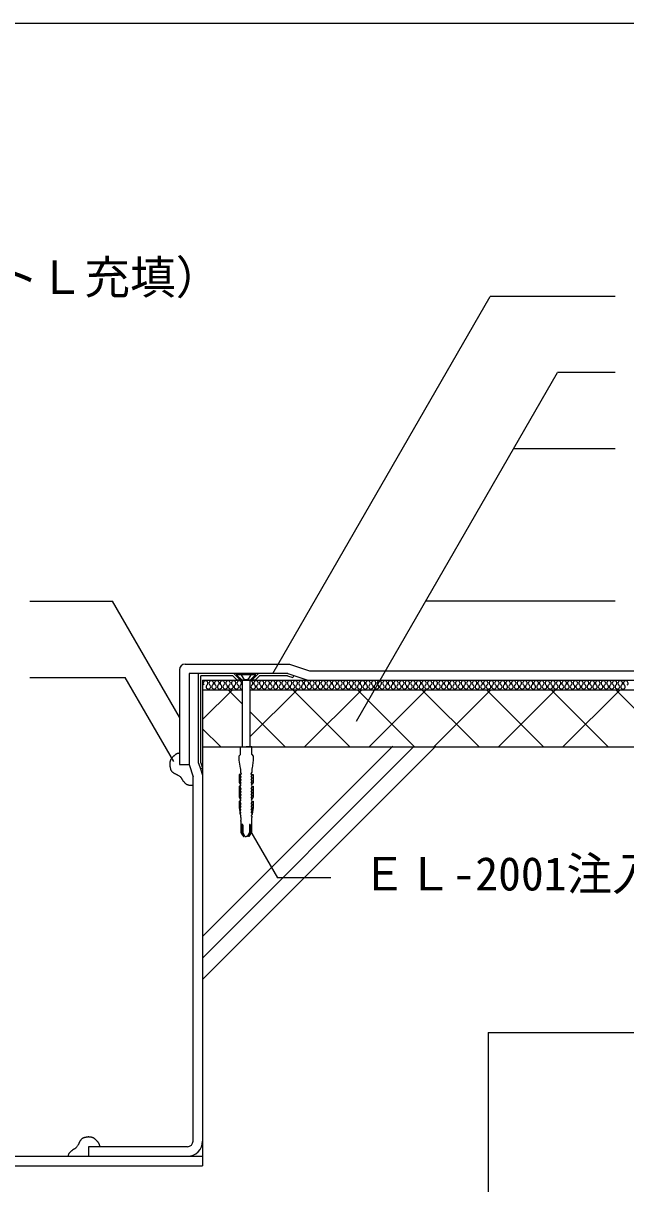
# Model space of a CAD drawing. Units: millimetres, scale not verified. Extents: x -663 to 617, y -965 to 1003.
# Drawn here: x -107 to 210, y 393 to 1003 of the extents above; entities that cross this region are included whole.
import ezdxf
from ezdxf.enums import TextEntityAlignment as Align

# ---------------------------------------------------------------- set-up
doc = ezdxf.new("R2010")
doc.units = ezdxf.units.MM
doc.header["$LTSCALE"] = 8
doc.linetypes.add('DASHED3', pattern=[4, 3, -1])
for name, color, linetype in [('4-2', 7, 'Continuous'), ('4-3', 3, 'Continuous'), ('4-4', 2, 'Continuous'), ('4-6', 2, 'Continuous'), ('4-7', 7, 'Continuous'), ('4-A', 7, 'Continuous'), ('4-D', 4, 'Continuous'), ('4-E', 4, 'Continuous'), ('F-7', 1, 'Continuous')]:
    doc.layers.add(name, color=color, linetype=linetype)
doc.styles.add('ＭＳ ゴシック', font='')
doc.styles.get('ＭＳ ゴシック').set_extended_font_data('MS Gothic')

msp = doc.modelspace()

# ---------------------------------------------------------------- linework, layer by layer
at = {"layer": '4-2'}
for p, q in [((-12.883, 657.568), (-12.883, 402.568)), ((-12.883, 657.568), (497.117, 657.568)), ((-12.883, 652.568), (7.979, 652.568)), ((11.979, 652.568), (497.117, 652.568)), ((-12.883, 622.568), (497.117, 622.568)), ((-14.021, 611.068), (-12.883, 607.653)), ((-20.021, 602.509), (-17.883, 602.509)), ((-442.883, 402.568), (-12.883, 402.568)), ((-72.883, 407.568), (-12.883, 407.568))]:
    msp.add_line(p, q, dxfattribs=at)
for points in [[(-15.021, 661.068), (-20.021, 661.068), (-20.021, 613.257)], [(-25.021, 619.254), (-25.152, 619.236), (-25.377, 619.203), (-25.6, 619.165), (-25.821, 619.12), (-26.037, 619.064), (-26.249, 618.995), (-26.369, 618.948), (-26.461, 618.907), (-26.617, 618.829), (-26.769, 618.742), (-26.917, 618.647), (-27.063, 618.547), (-27.205, 618.442), (-27.286, 618.38), (-27.381, 618.306), (-27.542, 618.176), (-27.7, 618.043), (-27.855, 617.908), (-28.009, 617.77), (-28.16, 617.631), (-28.248, 617.55), (-28.339, 617.464), (-28.494, 617.315), (-28.648, 617.163), (-28.798, 617.008), (-28.944, 616.85), (-29.086, 616.686), (-29.165, 616.589), (-29.234, 616.501), (-29.348, 616.347), (-29.456, 616.188), (-29.557, 616.024), (-29.65, 615.857), (-29.733, 615.685), (-29.777, 615.584), (-29.821, 615.47), (-29.889, 615.27), (-29.945, 615.066), (-29.993, 614.86)], [(-29.993, 614.86), (-30.032, 614.65), (-30.066, 614.44), (-30.083, 614.317), (-30.101, 614.168), (-30.128, 613.912), (-30.147, 613.656), (-30.157, 613.4), (-30.155, 613.144), (-30.141, 612.89), (-30.126, 612.744), (-30.113, 612.637), (-30.084, 612.452), (-30.049, 612.268), (-30.011, 612.084), (-29.971, 611.9), (-29.931, 611.715), (-29.908, 611.608), (-29.883, 611.486), (-29.839, 611.275), (-29.793, 611.065), (-29.741, 610.858), (-29.678, 610.656), (-29.602, 610.459), (-29.551, 610.349), (-29.498, 610.249), (-29.394, 610.084), (-29.278, 609.926), (-29.15, 609.775), (-29.013, 609.632), (-28.868, 609.496), (-28.781, 609.421), (-28.678, 609.336), (-28.497, 609.198), (-28.311, 609.068), (-28.12, 608.945), (-27.927, 608.827), (-27.73, 608.714), (-27.616, 608.65), (-27.493, 608.583)], [(-27.493, 608.583), (-27.279, 608.469), (-27.065, 608.357), (-26.85, 608.246), (-26.634, 608.135), (-26.418, 608.024), (-26.293, 607.959), (-26.124, 607.871), (-25.834, 607.714), (-25.55, 607.55), (-25.273, 607.375), (-25.006, 607.187), (-24.753, 606.981), (-24.614, 606.853), (-24.567, 606.807), (-24.488, 606.726), (-24.411, 606.641), (-24.337, 606.555), (-24.266, 606.466), (-24.198, 606.374), (-24.16, 606.32), (-24.101, 606.231), (-24.004, 606.072), (-23.913, 605.911), (-23.824, 605.748), (-23.735, 605.585), (-23.643, 605.425), (-23.587, 605.333), (-23.528, 605.241), (-23.42, 605.085), (-23.307, 604.932), (-23.19, 604.783), (-23.07, 604.635), (-22.948, 604.489), (-22.876, 604.405), (-22.787, 604.299), (-22.632, 604.117), (-22.474, 603.938), (-22.313, 603.763), (-22.147, 603.593)], [(-22.147, 603.593), (-21.973, 603.43), (-21.869, 603.338), (-21.807, 603.287), (-21.698, 603.2), (-21.585, 603.118), (-21.47, 603.04), (-21.351, 602.968), (-21.23, 602.901), (-21.158, 602.865), (-21.057, 602.818), (-20.878, 602.746), (-20.695, 602.684), (-20.509, 602.63), (-20.321, 602.581), (-20.131, 602.535), (-20.021, 602.509)], [(-77.556, 415.04), (-77.67, 414.827), (-77.782, 414.612), (-77.893, 414.397), (-78.004, 414.181), (-78.115, 413.965), (-78.18, 413.84), (-78.269, 413.671), (-78.425, 413.382), (-78.589, 413.097), (-78.764, 412.82), (-78.953, 412.553), (-79.158, 412.301), (-79.286, 412.161), (-79.332, 412.114), (-79.414, 412.035), (-79.498, 411.958), (-79.585, 411.884), (-79.674, 411.813), (-79.765, 411.745), (-79.819, 411.707), (-79.909, 411.648), (-80.067, 411.552), (-80.228, 411.46), (-80.391, 411.371), (-80.554, 411.282), (-80.715, 411.19), (-80.807, 411.135), (-80.899, 411.075), (-81.055, 410.968), (-81.207, 410.855), (-81.357, 410.737), (-81.504, 410.617), (-81.65, 410.495), (-81.735, 410.424), (-81.841, 410.334), (-82.022, 410.179), (-82.201, 410.022), (-82.377, 409.861), (-82.547, 409.694)], [(-71.28, 417.54), (-71.489, 417.58), (-71.7, 417.613), (-71.823, 417.63), (-71.971, 417.649), (-72.227, 417.676), (-72.484, 417.695), (-72.74, 417.704), (-72.995, 417.702), (-73.249, 417.688), (-73.396, 417.674), (-73.503, 417.66), (-73.687, 417.631), (-73.871, 417.597), (-74.055, 417.559), (-74.239, 417.519), (-74.424, 417.478), (-74.532, 417.455), (-74.654, 417.43), (-74.865, 417.387), (-75.074, 417.341), (-75.281, 417.288), (-75.484, 417.226), (-75.68, 417.15), (-75.791, 417.098), (-75.89, 417.045), (-76.056, 416.942), (-76.214, 416.825), (-76.364, 416.697), (-76.508, 416.56), (-76.643, 416.415), (-76.719, 416.328), (-76.803, 416.225), (-76.941, 416.044), (-77.071, 415.858), (-77.195, 415.668), (-77.312, 415.474), (-77.425, 415.278), (-77.489, 415.163), (-77.556, 415.04)], [(-66.885, 412.568), (-66.904, 412.699), (-66.937, 412.924), (-66.974, 413.148), (-67.02, 413.368), (-67.075, 413.585), (-67.144, 413.796), (-67.191, 413.916), (-67.232, 414.008), (-67.311, 414.164), (-67.398, 414.316), (-67.492, 414.465), (-67.592, 414.61), (-67.697, 414.752), (-67.759, 414.834), (-67.833, 414.928), (-67.964, 415.089), (-68.097, 415.247), (-68.232, 415.402), (-68.369, 415.556), (-68.508, 415.708), (-68.589, 415.795), (-68.675, 415.886), (-68.824, 416.042), (-68.976, 416.195), (-69.131, 416.345), (-69.29, 416.492), (-69.453, 416.633), (-69.551, 416.713), (-69.638, 416.781), (-69.793, 416.896), (-69.952, 417.003), (-70.115, 417.104), (-70.283, 417.197), (-70.454, 417.28), (-70.556, 417.324), (-70.67, 417.369), (-70.869, 417.436), (-71.073, 417.493), (-71.28, 417.54)], [(-82.547, 409.694), (-82.71, 409.521), (-82.801, 409.417), (-82.853, 409.354), (-82.939, 409.245), (-83.021, 409.132), (-83.099, 409.017), (-83.172, 408.899), (-83.239, 408.777), (-83.275, 408.706), (-83.322, 408.604), (-83.393, 408.425), (-83.455, 408.243), (-83.51, 408.057), (-83.559, 407.868), (-83.605, 407.679), (-83.63, 407.568)]]:
    msp.add_lwpolyline(points, dxfattribs=at)
msp.add_arc((-20.883, 415.568), 8, 270, 0, dxfattribs=at)
at = {"layer": '4-3'}
for q in [(497.117, 472.568), (137.117, 202.568)]:
    msp.add_line((137.117, 472.568), q, dxfattribs=at)
at = {"layer": '4-4'}
for p, q in [((-22.021, 666.068), (32.79, 666.068)), ((32.79, 666.068), (43.29, 662.568)), ((-25.021, 663.068), (-25.021, 613.257)), ((34.979, 660.068), (42.479, 657.568)), ((43.29, 662.568), (497.117, 662.568)), ((-25.021, 613.257), (-20.021, 613.257)), ((-20.021, 613.257), (-17.883, 606.842)), ((-17.883, 415.568), (-17.883, 606.842)), ((-20.883, 412.568), (-72.883, 412.568)), ((-72.883, 412.568), (-72.883, 407.568)), ((-382.883, 407.568), (-72.883, 407.568))]:
    msp.add_line(p, q, dxfattribs=at)
for centre, start, end in [((-22.021, 663.068), 90, 180), ((-20.883, 415.568), 270, 0)]:
    msp.add_arc(centre, 3, start, end, dxfattribs=at)
at = {"layer": '4-6'}
for p, q in [((-15.021, 614.068), (-15.021, 661.068)), ((31.979, 661.068), (-15.021, 661.068)), ((2.982, 659.868), (-13.821, 659.868)), ((-13.821, 614.263), (-13.821, 659.868)), ((2.982, 659.868), (5.282, 657.568)), ((3.479, 661.068), (6.979, 657.568)), ((16.479, 661.068), (12.979, 657.568)), ((16.976, 659.868), (14.676, 657.568)), ((31.784, 659.868), (16.976, 659.868)), ((31.784, 659.868), (34.6, 658.93)), ((31.979, 661.068), (34.979, 660.068)), ((34.979, 660.068), (34.6, 658.93)), ((14.676, 657.568), (5.282, 657.568)), ((-15.021, 614.068), (-14.021, 611.068)), ((-14.021, 611.068), (-12.883, 611.448)), ((-13.821, 614.263), (-12.883, 611.448))]:
    msp.add_line(p, q, dxfattribs=at)
at = {"layer": '4-7'}
for p, q in [((4.979, 660.943), (4.979, 660.443)), ((4.979, 660.443), (7.854, 657.568)), ((14.979, 660.443), (4.979, 660.443)), ((14.979, 660.443), (12.104, 657.568)), ((12.104, 657.568), (7.854, 657.568)), ((7.979, 657.568), (7.979, 622.568)), ((11.979, 657.568), (11.979, 622.568)), ((6.81, 602.944), (6.81, 602.944)), ((6.81, 602.944), (6.81, 602.944)), ((13.148, 602.944), (13.148, 602.944)), ((13.148, 602.944), (13.148, 602.944)), ((6.81, 587.277), (7.243, 586.453)), ((13.148, 587.277), (12.715, 586.453))]:
    msp.add_line(p, q, dxfattribs=at)
at = {"layer": '4-7', "linetype": 'DASHED3'}
for p, q in [((7.429, 660.443), (7.429, 660.943)), ((7.429, 660.443), (8.512, 658.568)), ((12.529, 660.443), (11.447, 658.568)), ((12.529, 660.443), (12.529, 660.943))]:
    msp.add_line(p, q, dxfattribs=at)
at = {"layer": '4-7'}
for points in [[(14.979, 660.443), (14.979, 660.943), (4.979, 660.943)], [(6.979, 618.473), (6.979, 622.568), (9.979, 622.568)], [(12.979, 618.473), (12.979, 622.568), (9.979, 622.568)], [(6.979, 618.473), (6.229, 617.648), (6.229, 615.55), (6.777, 611.432), (7.019, 611.024), (6.979, 611.024), (6.979, 609.21), (7.412, 608.386)], [(12.979, 618.473), (13.729, 617.648), (13.729, 615.55), (13.181, 611.432), (12.939, 611.024), (12.979, 611.024), (12.979, 609.21), (12.546, 608.386)], [(7.282, 608.139), (6.304, 608.139), (6.304, 603.905), (6.806, 602.944), (6.81, 602.944)], [(6.81, 602.944), (6.814, 603.421), (7.131, 603.439)], [(7.35, 606.819), (6.843, 607.644), (6.843, 608.139)], [(7.35, 605.253), (6.843, 606.077), (6.843, 606.555), (7.192, 606.572)], [(7.294, 603.686), (6.843, 604.51), (6.843, 604.988), (7.191, 605.005)], [(12.608, 606.819), (13.115, 607.644), (13.115, 608.139)], [(12.608, 605.253), (13.115, 606.077), (13.115, 606.555), (12.766, 606.572)], [(12.665, 603.686), (13.115, 604.51), (13.115, 604.988), (12.767, 605.005)], [(12.676, 608.139), (13.654, 608.139), (13.654, 603.905), (13.153, 602.944), (13.148, 602.944)], [(13.148, 602.944), (13.144, 603.421), (12.827, 603.439)], [(6.843, 601.872), (6.304, 601.872), (6.304, 596.075), (6.81, 595.11)], [(7.35, 600.553), (6.843, 601.377), (6.843, 601.872)], [(7.35, 598.986), (6.843, 599.81), (6.843, 600.288), (7.191, 600.305)], [(7.35, 597.419), (6.843, 598.244), (6.843, 598.721), (7.191, 598.739)], [(12.608, 600.553), (13.115, 601.377), (13.115, 601.872)], [(12.608, 598.986), (13.115, 599.81), (13.115, 600.288), (12.767, 600.305)], [(12.608, 597.419), (13.115, 598.244), (13.115, 598.721), (12.767, 598.739)], [(13.115, 601.872), (13.654, 601.872), (13.654, 596.075), (13.148, 595.11)], [(6.843, 594.039), (6.304, 594.039), (6.304, 590.79), (6.81, 587.277), (6.811, 587.755), (7.119, 587.772)], [(6.81, 595.11), (6.814, 595.588), (7.135, 595.605)], [(7.318, 591.153), (6.838, 591.977), (6.843, 592.455), (7.191, 592.472)], [(7.293, 595.853), (6.843, 596.677), (6.843, 597.155), (7.191, 597.172)], [(7.35, 592.719), (6.843, 593.544), (6.843, 594.039)], [(12.608, 592.719), (13.115, 593.544), (13.115, 594.039)], [(12.64, 591.153), (13.12, 591.977), (13.115, 592.455), (12.767, 592.472)], [(12.665, 595.853), (13.115, 596.677), (13.115, 597.155), (12.767, 597.172)], [(13.148, 595.11), (13.144, 595.588), (12.824, 595.605)], [(13.115, 594.039), (13.654, 594.039), (13.654, 590.79), (13.148, 587.277), (13.148, 587.755), (12.839, 587.772)], [(7.264, 588.019), (6.813, 588.844), (6.815, 589.321), (7.138, 589.339)], [(7.286, 589.586), (6.822, 590.41), (6.826, 590.888), (7.161, 590.905)], [(7.113, 586.205), (6.979, 586.205), (6.979, 585.422), (7.129, 585.422), (7.129, 583.814), (7.136, 583.814)], [(12.672, 589.586), (13.136, 590.41), (13.132, 590.888), (12.797, 590.905)], [(12.694, 588.019), (13.145, 588.844), (13.143, 589.321), (12.82, 589.339)], [(12.845, 586.205), (12.979, 586.205), (12.979, 585.422), (12.829, 585.422), (12.829, 583.814), (12.823, 583.814)], [(7.186, 583.484), (7.186, 577.534), (7.626, 576.882), (8.629, 575.568), (8.778, 575.568), (7.693, 577.534), (7.693, 581.505)], [(8.277, 581.505), (8.277, 577.534), (9.362, 575.568), (9.979, 575.568)], [(11.681, 581.505), (11.681, 577.534), (10.596, 575.568), (9.979, 575.568)], [(12.772, 583.484), (12.772, 577.534), (12.332, 576.882), (11.329, 575.568), (11.18, 575.568), (12.265, 577.534), (12.265, 581.505)]]:
    msp.add_lwpolyline(points, dxfattribs=at)
at = {"layer": '4-7', "linetype": 'DASHED3'}
msp.add_arc((9.979, 659.679), 1.84, 217.11751, 322.88248, dxfattribs=at)
at = {"layer": '4-7'}
for centre, major_axis, start_param, end_param in [((7.086, 603.662), (0, -0.229), 0.2312026, 1.6765256), ((7.143, 606.795), (0, -0.229), 0.2312026, 1.6765256), ((7.143, 605.228), (0, -0.229), 0.2312026, 1.6765256), ((7.271, 608.31), (0, -0.172), 0.06848, 2.1628795), ((12.687, 608.31), (0, -0.172), 4.1203058, 6.2147054), ((12.815, 606.795), (0, -0.229), 4.6066597, 6.0519827), ((12.815, 605.228), (0, -0.229), 4.6066597, 6.0519827), ((12.872, 603.662), (0, -0.229), 4.6066597, 6.0519827), ((6.789, 602.408), (0, -0.536), 0.0442118, 3.0973809), ((7.143, 600.528), (0, -0.229), 0.2312026, 1.6765256), ((7.143, 598.962), (0, -0.229), 0.2312026, 1.6765256), ((7.143, 597.395), (0, -0.229), 0.2312026, 1.6765256), ((12.815, 600.528), (0, -0.229), 4.6066597, 6.0519827), ((12.815, 598.962), (0, -0.229), 4.6066597, 6.0519827), ((12.815, 597.395), (0, -0.229), 4.6066597, 6.0519827), ((13.169, 602.408), (0, -0.536), 3.1858044, 6.2389735), ((6.789, 594.574), (0, -0.536), 0.0442118, 3.0973809), ((7.086, 595.828), (0, -0.229), 0.2312026, 1.6765256), ((7.143, 592.695), (0, -0.229), 0.2312026, 1.6765256), ((12.815, 592.695), (0, -0.229), 4.6066597, 6.0519827), ((12.872, 595.828), (0, -0.229), 4.6066597, 6.0519827), ((13.169, 594.574), (0, -0.536), 3.1858044, 6.2389735), ((7.056, 587.995), (0, -0.229), 0.2312026, 1.6765256), ((7.1, 586.378), (0, -0.174), 0.0818475, 2.1771705), ((7.079, 589.562), (0, -0.229), 0.2312026, 1.6765256), ((7.111, 591.128), (0, -0.229), 0.2312026, 1.6765256), ((12.847, 591.128), (0, -0.229), 4.6066597, 6.0519827), ((12.879, 589.562), (0, -0.229), 4.6066597, 6.0519827), ((12.902, 587.995), (0, -0.229), 4.6066597, 6.0519827), ((12.858, 586.378), (0, -0.174), 4.1060148, 6.2013378), ((6.459, 583.52), (0, -0.8), 1.5261677, 1.947508), ((7.985, 581.495), (0, -0.321), 1.5390306, 4.6806232), ((11.973, 581.495), (0, -0.321), 1.6025621, 4.7441547), ((13.499, 583.52), (0, -0.8), 4.3356773, 4.7570176)]:
    msp.add_ellipse(centre, major_axis=major_axis, ratio=0.909574, start_param=start_param, end_param=end_param, dxfattribs=at)
at = {"layer": '4-A'}
for p, q in [((23.992, 661.068), (138.309, 859.071)), ((203.883, 859.071), (138.309, 859.071)), ((67.997, 636.109), (173.63, 819.071)), ((203.883, 819.071), (173.63, 819.071)), ((203.883, 779.071), (150.536, 779.071)), ((-103.629, 699.071), (-60.187, 699.071)), ((-25.021, 638.163), (-60.187, 699.071)), ((203.883, 699.071), (104.348, 699.071)), ((-103.629, 659.071), (-53.607, 659.071)), ((-28.061, 614.824), (-53.607, 659.071)), ((11.835, 579.108), (26.408, 553.867)), ((54.45, 553.867), (26.408, 553.867))]:
    msp.add_line(p, q, dxfattribs=at)
at = {"layer": '4-D'}
for p, q in [((-12.883, 636.866), (2.82, 652.568)), ((0.56, 652.568), (7.979, 645.15)), ((11.979, 627.786), (36.761, 652.568)), ((34.501, 652.568), (64.501, 622.568)), ((40.702, 622.568), (70.702, 652.568)), ((68.442, 652.568), (98.442, 622.568)), ((74.643, 622.568), (104.643, 652.568)), ((102.384, 652.568), (132.384, 622.568)), ((108.584, 622.568), (138.584, 652.568)), ((136.325, 652.568), (166.325, 622.568)), ((142.525, 622.568), (172.525, 652.568)), ((170.266, 652.568), (200.266, 622.568)), ((176.467, 622.568), (206.467, 652.568)), ((204.207, 652.568), (234.207, 622.568)), ((11.979, 641.15), (30.56, 622.568)), ((-12.883, 632.07), (-3.381, 622.568))]:
    msp.add_line(p, q, dxfattribs=at)
for centre, start, end in [((-11.294, 656.027), 307.52351, 232.47649), ((-9.822, 654.11), 127.52351, 52.47649), ((-8.35, 656.027), 307.52351, 232.47649), ((-6.878, 654.11), 127.52351, 52.47649), ((-5.406, 656.027), 307.52351, 232.47649), ((-3.935, 654.11), 127.52351, 52.47649), ((-2.463, 656.027), 307.52351, 232.47649), ((-0.991, 654.11), 127.52351, 52.47649), ((0.481, 656.027), 307.52351, 232.47649), ((1.953, 654.11), 127.52351, 52.47649), ((3.425, 656.027), 307.52351, 232.47649), ((4.897, 654.11), 127.52351, 52.47649), ((6.369, 656.027), 307.52351, 232.47649), ((7.841, 654.11), 127.52351, 276.55137), ((12.257, 656.027), 307.52351, 103.30195), ((13.729, 654.11), 127.52351, 52.47649), ((15.201, 656.027), 307.52351, 232.47649), ((16.673, 654.11), 127.52351, 52.47649), ((18.145, 656.027), 307.52351, 232.47649), ((19.617, 654.11), 127.52351, 52.47649), ((21.089, 656.027), 307.52351, 232.47649), ((22.561, 654.11), 127.52351, 52.47649), ((24.033, 656.027), 307.52351, 232.47649), ((25.505, 654.11), 127.52351, 52.47649), ((26.977, 656.027), 307.52351, 232.47649), ((28.449, 654.11), 127.52351, 52.47649), ((29.921, 656.027), 307.52351, 232.47649), ((31.393, 654.11), 127.52351, 52.47649), ((32.864, 656.027), 307.52351, 232.47649), ((34.336, 654.11), 127.52351, 52.47649), ((35.808, 656.027), 307.52351, 232.47649), ((37.28, 654.11), 127.52351, 52.47649), ((38.752, 656.027), 307.52351, 232.47649), ((40.224, 654.11), 127.52351, 52.47649), ((41.696, 656.027), 307.52351, 232.47649), ((43.168, 654.11), 127.52351, 52.47649), ((44.64, 656.027), 307.52351, 232.47649), ((46.112, 654.11), 127.52351, 52.47649), ((47.584, 656.027), 307.52351, 232.47649), ((49.056, 654.11), 127.52351, 52.47649), ((50.528, 656.027), 307.52351, 232.47649), ((52, 654.11), 127.52351, 52.47649), ((53.472, 656.027), 307.52351, 232.47649), ((54.944, 654.11), 127.52351, 52.47649), ((56.416, 656.027), 307.52351, 232.47649), ((57.888, 654.11), 127.52351, 52.47649), ((59.36, 656.027), 307.52351, 232.47649), ((60.832, 654.11), 127.52351, 52.47649), ((62.304, 656.027), 307.52351, 232.47649), ((63.776, 654.11), 127.52351, 52.47649), ((65.248, 656.027), 307.52351, 232.47649), ((66.72, 654.11), 127.52351, 52.47649), ((68.192, 656.027), 307.52351, 232.47649), ((69.663, 654.11), 127.52351, 52.47649), ((71.135, 656.027), 307.52351, 232.47649), ((72.607, 654.11), 127.52351, 52.47649), ((74.079, 656.027), 307.52351, 232.47649), ((75.551, 654.11), 127.52351, 52.47649), ((77.023, 656.027), 307.52351, 232.47649), ((78.495, 654.11), 127.52351, 52.47649), ((79.967, 656.027), 307.52351, 232.47649), ((81.439, 654.11), 127.52351, 52.47649), ((82.911, 656.027), 307.52351, 232.47649), ((84.383, 654.11), 127.52351, 52.47649), ((85.855, 656.027), 307.52351, 232.47649), ((87.327, 654.11), 127.52351, 52.47649), ((88.799, 656.027), 307.52351, 232.47649), ((90.271, 654.11), 127.52351, 52.47649), ((91.743, 656.027), 307.52351, 232.47649), ((93.215, 654.11), 127.52351, 52.47649), ((94.687, 656.027), 307.52351, 232.47649), ((96.159, 654.11), 127.52351, 52.47649), ((97.631, 656.027), 307.52351, 232.47649), ((99.103, 654.11), 127.52351, 52.47649), ((100.575, 656.027), 307.52351, 232.47649), ((102.047, 654.11), 127.52351, 52.47649), ((103.519, 656.027), 307.52351, 232.47649), ((104.991, 654.11), 127.52351, 52.47649), ((106.462, 656.027), 307.52351, 232.47649), ((107.934, 654.11), 127.52351, 52.47649), ((109.406, 656.027), 307.52351, 232.47649), ((110.878, 654.11), 127.52351, 52.47649), ((112.35, 656.027), 307.52351, 232.47649), ((113.822, 654.11), 127.52351, 52.47649), ((115.294, 656.027), 307.52351, 232.47649), ((116.766, 654.11), 127.52351, 52.47649), ((118.238, 656.027), 307.52351, 232.47649), ((119.71, 654.11), 127.52351, 52.47649), ((121.182, 656.027), 307.52351, 232.47649), ((122.654, 654.11), 127.52351, 52.47649), ((124.126, 656.027), 307.52351, 232.47649), ((125.598, 654.11), 127.52351, 52.47649), ((127.07, 656.027), 307.52351, 232.47649), ((128.542, 654.11), 127.52351, 52.47649), ((130.014, 656.027), 307.52351, 232.47649), ((131.486, 654.11), 127.52351, 52.47649), ((132.958, 656.027), 307.52351, 232.47649), ((134.43, 654.11), 127.52351, 52.47649), ((135.902, 656.027), 307.52351, 232.47649), ((137.374, 654.11), 127.52351, 52.47649), ((138.846, 656.027), 307.52351, 232.47649), ((140.318, 654.11), 127.52351, 52.47649), ((141.79, 656.027), 307.52351, 232.47649), ((143.262, 654.11), 127.52351, 52.47649), ((144.733, 656.027), 307.52351, 232.47649), ((146.205, 654.11), 127.52351, 52.47649), ((147.677, 656.027), 307.52351, 232.47649), ((149.149, 654.11), 127.52351, 52.47649), ((150.621, 656.027), 307.52351, 232.47649), ((152.093, 654.11), 127.52351, 52.47649), ((153.565, 656.027), 307.52351, 232.47649), ((155.037, 654.11), 127.52351, 52.47649), ((156.509, 656.027), 307.52351, 232.47649), ((157.981, 654.11), 127.52351, 52.47649), ((159.453, 656.027), 307.52351, 232.47649), ((160.925, 654.11), 127.52351, 52.47649), ((162.397, 656.027), 307.52351, 232.47649), ((163.869, 654.11), 127.52351, 52.47649), ((165.341, 656.027), 307.52351, 232.47649), ((166.813, 654.11), 127.52351, 52.47649), ((168.285, 656.027), 307.52351, 232.47649), ((169.757, 654.11), 127.52351, 52.47649), ((171.229, 656.027), 307.52351, 232.47649), ((172.701, 654.11), 127.52351, 52.47649), ((174.173, 656.027), 307.52351, 232.47649), ((175.645, 654.11), 127.52351, 52.47649), ((177.117, 656.027), 307.52351, 232.47649), ((178.589, 654.11), 127.52351, 52.47649), ((180.061, 656.027), 307.52351, 232.47649), ((181.532, 654.11), 127.52351, 52.47649), ((183.004, 656.027), 307.52351, 232.47649), ((184.476, 654.11), 127.52351, 52.47649), ((185.948, 656.027), 307.52351, 232.47649), ((187.42, 654.11), 127.52351, 52.47649), ((188.892, 656.027), 307.52351, 232.47649), ((190.364, 654.11), 127.52351, 52.47649), ((191.836, 656.027), 307.52351, 232.47649), ((193.308, 654.11), 127.52351, 52.47649), ((194.78, 656.027), 307.52351, 232.47649), ((196.252, 654.11), 127.52351, 52.47649), ((197.724, 656.027), 307.52351, 232.47649), ((199.196, 654.11), 127.52351, 52.47649), ((200.668, 656.027), 307.52351, 232.47649), ((202.14, 654.11), 127.52351, 52.47649), ((203.612, 656.027), 307.52351, 232.47649), ((205.084, 654.11), 127.52351, 52.47649), ((206.556, 656.027), 307.52351, 232.47649), ((208.028, 654.11), 127.52351, 52.47649), ((209.5, 656.027), 307.52351, 232.47649)]:
    msp.add_arc(centre, 1.208, start, end, dxfattribs=at)
at = {"layer": '4-E'}
for p, q in [((-12.883, 500.378), (109.624, 622.885)), ((-12.883, 523.006), (86.997, 622.885)), ((-12.883, 511.692), (98.31, 622.885))]:
    msp.add_line(p, q, dxfattribs=at)
at = {"layer": 'F-7'}
msp.add_line((-662.883, 1002.568), (617.117, 1002.568), dxfattribs=at)

# ---------------------------------------------------------------- texts
at = {"layer": '4-A', "style": 'ＭＳ ゴシック'}
for s, p in [('（ホルダー内、ロンシーラントＬ充填）', (-435.123, 855.071)), ('ＥＬ-2001注入', (70.45, 541.867))]:
    msp.add_text(s, height=17.6, dxfattribs=at).set_placement(p, align=Align.BOTTOM_LEFT)

doc.saveas('drawing.dxf')
